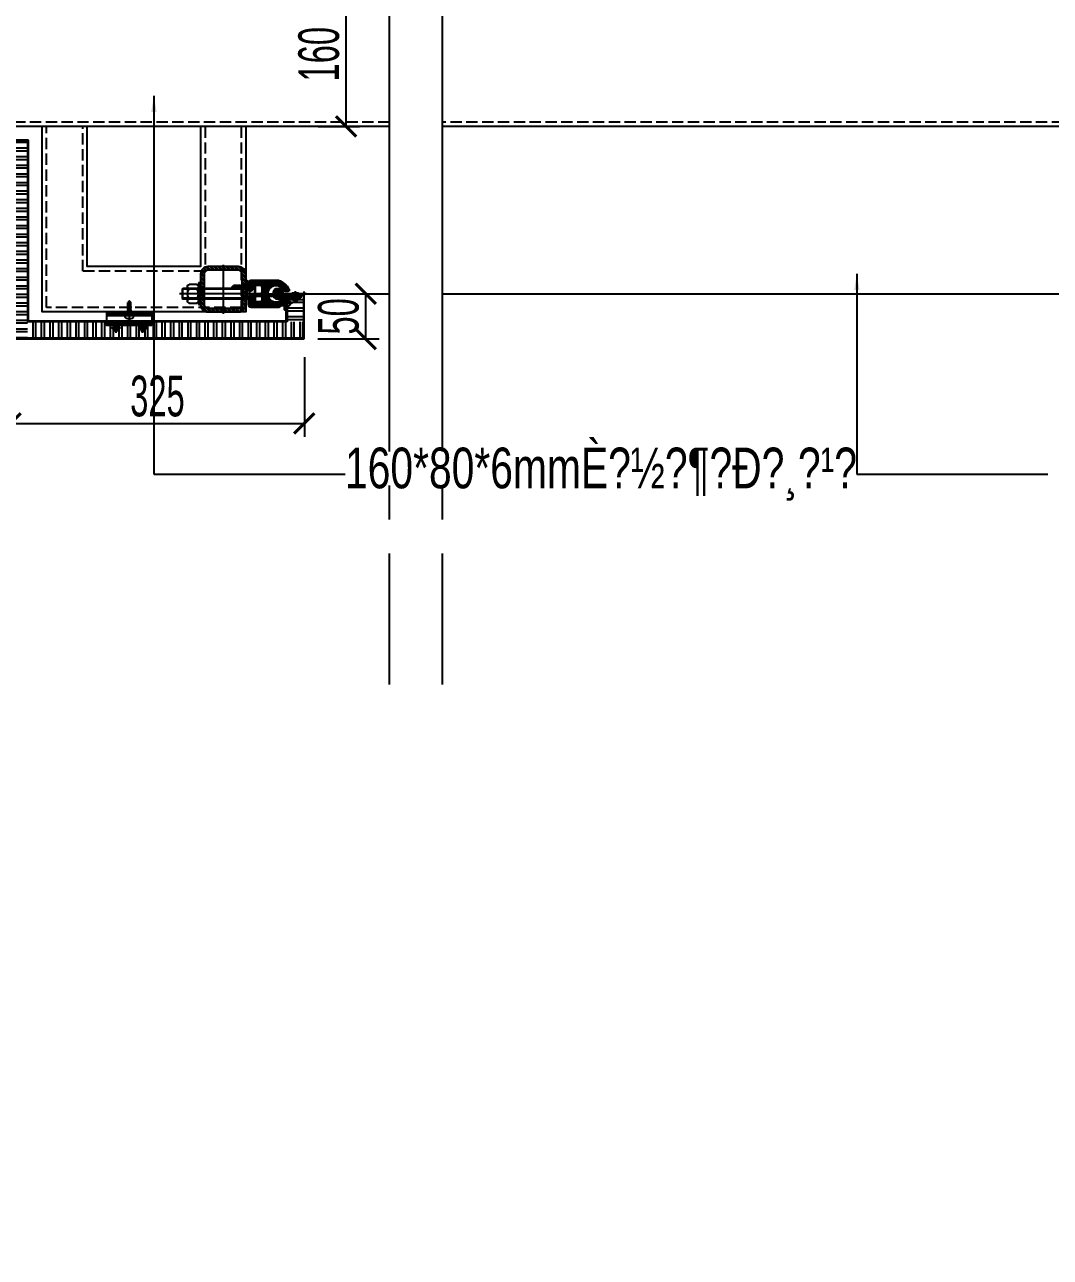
# Model space of a CAD drawing. Extents: x -8792 to 174344, y -43961 to 62816.
# Drawn here: x 96376 to 97510, y -10003 to -8639 of the extents above; entities that cross this region are included whole.
import ezdxf
from ezdxf.xclip import XClip

# ---------------------------------------------------------------- set-up
doc = ezdxf.new("R2010")
doc.units = 0
doc.header["$LTSCALE"] = 50
doc.header["$XCLIPFRAME"] = 0
for name, pattern in [('ACAD_ISO10W100', [18, 12, -3, 0, -3]), ('CENTER', [2, 1.25, -0.25, 0.25, -0.25]), ('CENTER2', [28.575, 19.05, -3.175, 3.175, -3.175]), ('CT-Dashdot', [25.4, 12.7, -6.35, 0, -6.35]), ('DASH', [0.35, 0.25, -0.1]), ('DIVIDE', [1.25, 0.5, -0.25, 0, -0.25, 0, -0.25]), ('DOT2', [0.125, 0, -0.125]), ('HIDDEN', [0.375, 0.25, -0.125]), ('JIS_08_15', [17.25, 15, -0.75, 0.75, -0.75])]:
    doc.linetypes.add(name, pattern=pattern)
for name, color, linetype in [('#分隔线', 1, 'JIS_08_15'), ('#文字', 2, 'Continuous'), ('#标注', 1, 'Continuous'), ('#虚线', 8, 'HIDDEN'), ('#配件', 11, 'Continuous'), ('#铝板', 2, 'Continuous'), ('-02SZ-GC', 25, 'Continuous'), ('-08SZ-TC', 8, 'Continuous'), ('-10SZ-ZX', 251, 'CENTER'), ('2-会议墙身$0$000-灯膜', 4, 'Continuous'), ('6 附件', 6, 'Continuous'), ('8 填充 焊缝', 8, 'Continuous'), ('A-FLOR-OTLN', 4, 'DOT2'), ('GASKET', 150, 'Continuous'), ('PSC-EPDM', 3, 'Continuous'), ('PSC-mem-extrusions', 1, 'Continuous'), ('PSC-membrane', 2, 'Continuous'), ('PSC-system', 2, 'CT-Dashdot'), ('PSC-thinlines', 4, 'Continuous'), ('TC', 251, 'Continuous'), ('USER', 7, 'Continuous'), ('WA', 34, 'Continuous'), ('XC', 3, 'Continuous'), ('中心线', 1, 'CENTER2'), ('其他', 4, 'Continuous'), ('吊顶', 7, 'Continuous'), ('螺栓钉类', 241, 'Continuous'), ('铝板', 2, 'Continuous')]:
    doc.layers.add(name, color=color, linetype=linetype)
doc.styles.add('JHZX', font='jrs.shx', dxfattribs={"width": 0.6, "bigfont": 'jhz.shx'})
doc.styles.add('文字1', font='jrs.shx', dxfattribs={"width": 0.7, "bigfont": 'hztxt.shx'})
doc.dimstyles.new('JZBZ-12', dxfattribs={"dimscale": 12, "dimtxt": 3, "dimasz": 1.5, "dimexe": 1, "dimexo": 1, "dimgap": 0.5, "dimtad": 1, "dimdec": 0, "dimdsep": 46, "dimtxsty": 'JHZX', "dimblk1": 'ARCHTICK', "dimblk2": 'ARCHTICK', "dimsah": 1, "dimcen": 0, "dimclrd": 1, "dimclre": 1, "dimclrt": 2, "dimadec": 3, "dimazin": 2, "dimtfac": 1, "dimtdec": 0, "dimtix": 1, "dimtmove": 0, "dimatfit": 3, "dimfxl": 0, "dimtolj": 1, "dimlwd": -1, "dimlwe": -1, "dimarcsym": 0})
doc.dimstyles.new('JZBZ-15', dxfattribs={"dimscale": 15, "dimtxt": 3, "dimasz": 1.5, "dimexe": 1, "dimexo": 1, "dimgap": 0.5, "dimtad": 1, "dimdec": 0, "dimdsep": 46, "dimtxsty": 'JHZX', "dimblk1": 'ARCHTICK', "dimblk2": 'ARCHTICK', "dimsah": 1, "dimcen": 0, "dimclrd": 1, "dimclre": 1, "dimclrt": 2, "dimadec": 3, "dimazin": 2, "dimtfac": 1, "dimtdec": 0, "dimtix": 1, "dimtmove": 0, "dimatfit": 3, "dimfxl": 0, "dimtolj": 1, "dimlwd": -1, "dimlwe": -1, "dimarcsym": 0})

# ---------------------------------------------------------------- blocks, each defined once
blk = doc.blocks.new('A$Cbd8d7c8c')
at = {"layer": 'A-FLOR-OTLN', "color": 8}
blk.add_lwpolyline([(-22721.2, -15689.9), (-43719.4, -33393.2, 0.413756), (-43991.6, -36561, 0.189672), (122158.2, -126683, 0.414786), (124666, -124719.5), (133885.2, -48361.9, 0.379931), (116453.3, -23207.9, 0.236452)], format="xyb", dxfattribs=at)
at = {"layer": '吊顶', "const_width": 3}
blk.add_lwpolyline([(36525.2, -42886.2, 0.056654), (31389.8, -41079.3), (30859.1, -40957.8, -0.112536), (21289.5, -36343.7, -0.028917), (3039, -19971, 0.413532), (-633.6, -19953.4), (-31397.9, -50352.8, 0.414781), (-31416.3, -54033.3, 0.170492), (123964.3, -129414.7, 0.412564), (126841.2, -127143.2), (136317.5, -48655.6, 1.269195), (87076.8, -54393.3)], format="xyb", dxfattribs=at)
blk = doc.blocks.new('F40×4')
at = {"layer": '-08SZ-TC', "ltscale": 20}
h = blk.add_hatch(dxfattribs=at)
h.set_pattern_fill('STEEL', color=256, scale=2)
h.set_pattern_definition([(45, (0, -5), (-2.24506, 2.24506), []), (45, (0, -3.4125), (-2.24506, 2.24506), [])])
edge = h.paths.add_edge_path(flags=16)
edge.add_line((-17, 21), (17, 21))
edge.add_arc((17, 17), 4, 0, 90, ccw=False)
edge.add_line((21, 17), (21, -17))
edge.add_arc((17, -17), 4, -90, 0, ccw=False)
edge.add_line((17, -21), (-17, -21))
edge.add_arc((-17, -17), 4, 180, 270, ccw=False)
edge.add_line((-21, -17), (-21, 17))
edge.add_arc((-17, 17), 4, 90, 180, ccw=False)
edge = h.paths.add_edge_path()
edge.add_line((-17, 25), (17, 25))
edge.add_arc((17, 17), 8, 0, 90, ccw=False)
edge.add_line((25, 17), (25, -17))
edge.add_arc((17, -17), 8, -90, 0, ccw=False)
edge.add_line((17, -25), (-17, -25))
edge.add_arc((-17, -17), 8, 180, 270, ccw=False)
edge.add_line((-25, -17), (-25, 17))
edge.add_arc((-17, 17), 8, 90, 180, ccw=False)
at = {"layer": '-02SZ-GC'}
for points in [[(-17, 25), (17, 25, -0.414214), (25, 17), (25, -17, -0.414214), (17, -25), (-17, -25, -0.414214), (-25, -17), (-25, 17, -0.414214)], [(-17, 21), (17, 21, -0.414214), (21, 17), (21, -17, -0.414214), (17, -21), (-17, -21, -0.414214), (-21, -17), (-21, 17, -0.414214)]]:
    blk.add_lwpolyline(points, format="xyb", close=True, dxfattribs=at)
at = {"layer": '-10SZ-ZX', "linetype": 'CENTER', "ltscale": 5}
for p, q in [((0, 27), (0, -27)), ((-27, 0), (27, 0))]:
    blk.add_line(p, q, dxfattribs=at)
blk = doc.blocks.new('20250613.153125')
h = blk.add_hatch()
h.set_pattern_fill('ANSI31', color=8, scale=0.25, angle=-90)
h.set_pattern_definition([(315, (-6075.1913, 23836.0536), (0.561266008, 0.561266008), [])])
h.paths.add_polyline_path([(2.5, -6.5), (0, -6.5), (0, -12), (2.5, -12)])
h.paths.add_polyline_path([(2.5, 12), (0, 12), (0, 6.5), (2.5, 6.5)])
at = {"layer": 'PSC-thinlines'}
h = blk.add_hatch(dxfattribs=at)
h.set_pattern_fill('ANSI31', color=8, scale=0.3, angle=-90, style=0)
h.set_pattern_definition([(315, (-6046.99, 19583.1014), (0.67351921, 0.67351921), [])])
edge = h.paths.add_edge_path()
edge.add_arc((-96.3, -4.2), 1.75, 450, 569.6022)
edge.add_arc((-78.2, 6), 22.5, 209.6211, 248.8732)
edge.add_line((-86.3, -15), (-56, -15))
edge.add_arc((-56, -12), 3, 270, 360)
edge.add_line((-53, -12), (-53, -6.2))
edge.add_line((-53, -6.2), (-58.5, -6.2))
edge.add_line((-58.5, -6.2), (-58.5, -9.8))
edge.add_line((-58.5, -9.8), (-68, -9.8))
edge.add_line((-68, -9.8), (-68, 9.8))
edge.add_line((-68, 9.8), (-58.5, 9.8))
edge.add_line((-58.5, 9.8), (-58.5, 6.2))
edge.add_line((-58.5, 6.2), (-53, 6.2))
edge.add_line((-53, 6.2), (-53, 12))
edge.add_arc((-56, 12), 3, 360, 450)
edge.add_line((-56, 15), (-86.3, 15))
edge.add_arc((-78.2, -6), 22.5, 111.1268, 150.3789)
edge.add_arc((-96.3, 4.2), 1.75, 150.3978, 270)
edge.add_line((-96.3, 2.5), (-94.8, 2.5))
edge.add_arc((-94.8, 7.5), 5, 270, 327.6076)
edge.add_arc((-83, 0), 9, -147.6076, 147.6076, ccw=False)
edge.add_arc((-94.8, -7.5), 5, 392.3924, 450)
edge.add_line((-94.8, -2.5), (-96.3, -2.5))
h = blk.add_hatch(dxfattribs=at)
h.set_pattern_fill('ANSI37', color=8, scale=0.3, angle=-90, style=0)
h.set_pattern_definition([(315, (-20798.2993, 30841.11475), (0.67351921, 0.67351921), []), (45, (-20798.2993, 30841.11475), (-0.67351921, 0.67351921), [])])
edge = h.paths.add_edge_path()
edge.add_arc((-85.7, 0), 6, 0, 360)
at = {"color": 8}
for p, q in [((-68, -4.5), (-68, 4.5)), ((-67.1, 9), (-60.5, 9)), ((-67.1, 0), (-60.5, 0)), ((-60.5, 9), (-60.5, -9)), ((-60.5, 6), (19.5, 6)), ((-60.5, 6), (-59.6, 5.1)), ((-59.6, 6), (-59.6, -6)), ((-59.6, 5.1), (20.4, 5.1)), ((0, 12), (2.5, 12)), ((0, -12), (0, 12)), ((0, 6.5), (2.5, 6.5)), ((2.5, 12), (2.5, -12)), ((2.5, 7.8), (2.5, -7.8)), ((4.2, 10.4), (12.8, 10.4)), ((4.2, 5.2), (12.8, 5.2)), ((14.5, 7.8), (14.5, -7.8)), ((20.4, 5.1), (19.5, 6)), ((19.5, -6), (19.5, 6)), ((20.4, 5.1), (20.4, -5)), ((-67.1, -9), (-60.5, -9)), ((-60.5, -6), (-59.6, -5)), ((-60.5, -6), (19.5, -6)), ((-59.6, -5), (20.4, -5)), ((0, -6.5), (2.5, -6.5)), ((2.5, -12), (0, -12)), ((4.2, -5.2), (12.8, -5.2)), ((12.8, -10.4), (4.2, -10.4)), ((20.4, -5), (19.5, -6))]:
    blk.add_line(p, q, dxfattribs=at)
for centre, radius, start, end in [((-56.9, 4.5), 11.1, 156.1585, 203.8415), ((-56.9, -4.5), 11.1, 156.1585, 203.8415), ((5.3, 7.8), 2.84, 113.643, 246.357), ((11.3, 0), 8.77, 143.7273, 216.2727), ((11.7, 7.8), 2.84, 293.643, 66.357), ((5.7, 0), 8.77, 323.7273, 36.2727), ((5.3, -7.8), 2.84, 113.643, 246.357), ((11.7, -7.8), 2.84, 293.643, 66.357)]:
    blk.add_arc(centre, radius, start, end, dxfattribs=at)
at = {"layer": 'PSC-EPDM', "color": 8}
blk.add_circle((-85.7, 0), 6, dxfattribs=at)
at = {"layer": 'PSC-mem-extrusions', "color": 8, "flags": 128}
blk.add_lwpolyline([(-97.8, -5.1, 0.172964), (-86.3, -15), (-56, -15, 0.414214), (-53, -12), (-53, -6.2), (-58.5, -6.2), (-58.5, -9.8), (-68, -9.8), (-68, 9.8), (-58.5, 9.8), (-58.5, 6.2), (-53, 6.2), (-53, 12, 0.414214), (-56, 15), (-86.3, 15, 0.172964), (-97.8, 5.1, 0.575039), (-96.3, 2.5), (-94.8, 2.5, 0.256792), (-90.6, 4.8, -3.442879), (-90.6, -4.8, 0.256792), (-94.8, -2.5), (-96.3, -2.5, 0.575039)], format="xyb", close=True, dxfattribs=at)
at = {"layer": 'PSC-membrane', "color": 8, "const_width": 0.2, "flags": 128}
blk.add_lwpolyline([(-102.8, 1), (-94.4, 1, 0.291942), (-91.6, 2.7, -4.529211), (-91.6, -2.7, 0.291942), (-94.4, -1), (-102.5, -1)], format="xyb", dxfattribs=at)
at = {"layer": 'PSC-system', "color": 8, "linetype": 'ACAD_ISO10W100'}
blk.add_line((-71, 0), (23.4, 0), dxfattribs=at)
blk = doc.blocks.new('cp')
at = {"layer": 'USER'}
h = blk.add_hatch(color=7, dxfattribs=at)
h.paths.add_polyline_path([(0, 0), (1, 0, 0.414214), (0, 1)])
h.paths.add_polyline_path([(0, 0), (-1, 0, 0.414214), (0, -1)])
at = {"layer": 'USER', "color": 7}
for p, q in [((-2.5, 0), (2.5, 0)), ((0, -2.5), (0, 2.5))]:
    blk.add_line(p, q, dxfattribs=at)
blk.add_circle((0, 0), 1, dxfattribs=at)
blk = doc.blocks.new('*U104')
at = {"layer": '中心线', "color": 1, "linetype": 'CENTER', "ltscale": 2.357948}
blk.add_line((0, -4.9), (0, 19.4), dxfattribs=at)
at = {"layer": '其他', "color": 4, "linetype": 'Continuous'}
for p, q in [((-2.4, 12.5), (-0.4, 12.7)), ((-2.4, 10.9), (2.4, 11.5)), ((-2.4, 9.3), (2.4, 9.9)), ((-2.4, 7.7), (2.4, 8.3)), ((-2.4, 6.1), (2.4, 6.7)), ((-2.4, 4.5), (2.4, 5.1)), ((-2.4, 2.9), (2.4, 3.5)), ((-2.4, 1.3), (2.4, 1.9)), ((-1.9, 0), (1.8, 0.7)), ((-1.8, 12.8), (-0.4, 13.1)), ((-1.8, 12.1), (0, 12.4)), ((-1.8, 11.2), (1.8, 11.9)), ((-1.8, 10.5), (1.8, 11.2)), ((-1.8, 9.6), (1.8, 10.3)), ((-1.8, 8.9), (1.8, 9.6)), ((-1.8, 8), (1.8, 8.7)), ((-1.8, 7.3), (1.8, 8)), ((-1.8, 6.4), (1.8, 7.1)), ((-1.8, 5.7), (1.8, 6.4)), ((-1.8, 4.8), (1.8, 5.5)), ((-1.8, 4.1), (1.8, 4.8)), ((-1.8, 3.2), (1.8, 3.9)), ((-1.8, 2.5), (1.8, 3.2)), ((-1.8, 1.6), (1.8, 2.3)), ((-1.8, 0.9), (1.8, 1.6)), ((0, 0), (2.4, 0.3)), ((0.2, 12.5), (1.8, 12.8)), ((0.3, 13.2), (1.8, 13.5)), ((0.5, 12.9), (2.4, 13.1))]:
    blk.add_line(p, q, dxfattribs=at)
at = {"layer": '螺栓钉类', "linetype": 'Continuous'}
for p, q in [((-0.3, 19), (-1.8, 17.5)), ((-1.8, 12.8), (-1.8, 17.5)), ((-0.4, 13.1), (0.3, 19)), ((0, 19), (-0.3, 19)), ((0, 19), (0.3, 19)), ((0.3, 19), (1.8, 17.5)), ((1.8, 13.5), (1.8, 17.5)), ((-4.7, -2.1), (-4.7, 0)), ((-4.7, 0), (-2, 0)), ((-2.4, 12.5), (-1.8, 12.8)), ((-2.4, 12.5), (-1.8, 12.1)), ((-2.4, 10.9), (-1.8, 11.2)), ((-2.4, 10.9), (-1.8, 10.5)), ((-2.4, 9.3), (-1.8, 9.6)), ((-2.4, 9.3), (-1.8, 8.9)), ((-2.4, 7.7), (-1.8, 8)), ((-2.4, 7.7), (-1.8, 7.3)), ((-2.4, 6.1), (-1.8, 6.4)), ((-2.4, 6.1), (-1.8, 5.7)), ((-2.4, 4.5), (-1.8, 4.8)), ((-2.4, 4.5), (-1.8, 4.1)), ((-2.4, 2.9), (-1.8, 3.2)), ((-2.4, 2.9), (-1.8, 2.5)), ((-2.4, 1.3), (-1.8, 1.6)), ((-2.4, 1.3), (-1.8, 0.9)), ((-2, 0), (2.6, 0)), ((-1.8, 11.2), (-1.8, 12.1)), ((-1.8, 9.6), (-1.8, 10.5)), ((-1.8, 8), (-1.8, 8.9)), ((-1.8, 6.4), (-1.8, 7.3)), ((-1.8, 4.8), (-1.8, 5.7)), ((-1.8, 3.2), (-1.8, 4.1)), ((-1.8, 1.6), (-1.8, 2.5)), ((-1.8, 0.2), (-1.8, 0.9)), ((1.8, 13.5), (2.4, 13.1)), ((1.8, 12.8), (2.4, 13.1)), ((1.8, 11.9), (1.8, 12.8)), ((1.8, 11.9), (2.4, 11.5)), ((1.8, 11.2), (2.4, 11.5)), ((1.8, 10.3), (1.8, 11.2)), ((1.8, 10.3), (2.4, 9.9)), ((1.8, 9.6), (2.4, 9.9)), ((1.8, 8.7), (1.8, 9.6)), ((1.8, 8.7), (2.4, 8.3)), ((1.8, 8), (2.4, 8.3)), ((1.8, 7.1), (1.8, 8)), ((1.8, 7.1), (2.4, 6.7)), ((1.8, 6.4), (2.4, 6.7)), ((1.8, 5.5), (1.8, 6.4)), ((1.8, 5.5), (2.4, 5.1)), ((1.8, 4.8), (2.4, 5.1)), ((1.8, 3.9), (1.8, 4.8)), ((1.8, 3.9), (2.4, 3.5)), ((1.8, 3.2), (2.4, 3.5)), ((1.8, 2.3), (1.8, 3.2)), ((1.8, 2.3), (2.4, 1.9)), ((1.8, 1.6), (2.4, 1.9)), ((1.8, 0.7), (1.8, 1.6)), ((1.8, 0.7), (2.4, 0.3)), ((2.4, 0.2), (2.4, 0.3)), ((2.6, 0), (4.8, 0)), ((-0.4, -3.3), (0.4, -3.3)), ((-0.4, -3.7), (-0.4, -3.3)), ((0.4, -3.7), (0.4, -3.3)), ((4.8, -2.1), (4.8, 0))]:
    blk.add_line(p, q, dxfattribs=at)
for centre, radius, start, end in [((-3.3, 21.9), 4.65, 289.468, 321.5036), ((-2, 0.2), 0.2, 270, 0), ((0, 12.9), 0.447, 154.8491, 46.4937), ((2.6, 0.2), 0.2, 180, 270), ((0, 4.3), 8, 233.5764, 267.134), ((0, 4.3), 8, 272.866, 306.4236)]:
    blk.add_arc(centre, radius, start, end, dxfattribs=at)
blk = doc.blocks.new('*U328')
at = {"layer": '6 附件', "linetype": 'ByBlock'}
for p, q in [((-3.5, 2.5), (-3.5, 3.2)), ((-3.5, 3.2), (3.5, 3.2)), ((3.5, 2.5), (-3.5, 2.5)), ((-1.8, -0.5), (-1.8, 2.5)), ((1.8, -0.5), (1.8, 2.5)), ((3.5, 3.2), (3.5, 2.5)), ((-1.8, -0.5), (1.8, -0.5)), ((-1.6, -4.1), (-1.8, -3.5)), ((1.8, -3.5), (-1.8, -3.5)), ((-0.6, -4.8), (-1.6, -4.1)), ((-0.5, -5), (-0.6, -4.8)), ((0.2, -4.8), (-0.5, -5)), ((1.8, -3.5), (0.2, -4.8))]:
    blk.add_line(p, q, dxfattribs=at)
at = {"layer": '6 附件', "linetype": 'DIVIDE'}
blk.add_line((0, -6.5), (0, 5.5), dxfattribs=at)
at = {"layer": '6 附件', "linetype": 'ByBlock'}
for centre, radius, start, end in [((0, -7.9), 11.6, 72.4408, 107.5592), ((-1.5, -2), 1.54, 102.6804, 257.3196), ((1.5, -2), 1.54, 282.6804, 77.3196)]:
    blk.add_arc(centre, radius, start, end, dxfattribs=at)
blk = doc.blocks.new('*U327')
at = {"layer": '6 附件', "linetype": 'ByBlock'}
for p, q in [((-3.5, 2.5), (-3.5, 3.2)), ((-3.5, 3.2), (3.5, 3.2)), ((3.5, 2.5), (-3.5, 2.5)), ((-1.8, -2), (-1.8, 2.5)), ((1.8, -2), (1.8, 2.5)), ((3.5, 3.2), (3.5, 2.5)), ((-1.8, -2), (1.8, -2)), ((-1.6, -5.6), (-1.8, -5)), ((1.8, -5), (-1.8, -5)), ((-0.6, -6.3), (-1.6, -5.6)), ((-0.5, -6.5), (-0.6, -6.3)), ((0.2, -6.3), (-0.5, -6.5)), ((1.8, -5), (0.2, -6.3))]:
    blk.add_line(p, q, dxfattribs=at)
at = {"layer": '6 附件', "linetype": 'DIVIDE'}
blk.add_line((0, -8), (0, 5.5), dxfattribs=at)
at = {"layer": '6 附件', "linetype": 'ByBlock'}
for centre, radius, start, end in [((0, -7.9), 11.6, 72.4408, 107.5592), ((-1.5, -3.5), 1.54, 102.6804, 257.3196), ((1.5, -3.5), 1.54, 282.6804, 77.3196)]:
    blk.add_arc(centre, radius, start, end, dxfattribs=at)
blk = doc.blocks.new('*U329')
at = {"layer": '#分隔线', "ltscale": 0.3}
blk.add_line((-10.2, 0), (3.6, 0), dxfattribs=at)
at = {"layer": '#配件', "linetype": 'ByBlock'}
for p, q in [((-4.7, 4.6), (-6.3, 3.2)), ((-6.3, 3.2), (-6.3, 0)), ((-6.3, 0), (-6.3, -3.2)), ((-4, 3.8), (-4.7, 4.6)), ((-4, 3.8), (-4, -3.8)), ((-4, 2.5), (0, 2.5)), ((0, 4.8), (0, -4.8)), ((-6.3, -3.2), (-4.7, -4.6)), ((-4.7, -4.6), (-4, -3.8)), ((-4, -2.5), (0, -2.5))]:
    blk.add_line(p, q, dxfattribs=at)
for centre, radius, start, end in [((-6.8, 0), 1.75, 74.1304, 285.8696), ((-4.3, 0), 6.45, 312.1962, 47.8038), ((4.6, 0), 3.05, 149.4329, 210.5671)]:
    blk.add_arc(centre, radius, start, end, dxfattribs=at)
blk = doc.blocks.new('*U326')
at = {"layer": '中心线', "color": 1, "linetype": 'CENTER', "ltscale": 2.357948}
blk.add_line((0, -4.9), (0, 16.4), dxfattribs=at)
at = {"layer": '其他', "color": 4, "linetype": 'Continuous'}
for p, q in [((-2.4, 9.3), (-0.4, 9.5)), ((-2.4, 7.7), (2.4, 8.3)), ((-2.4, 6.1), (2.4, 6.7)), ((-2.4, 4.5), (2.4, 5.1)), ((-2.4, 2.9), (2.4, 3.5)), ((-2.4, 1.3), (2.4, 1.9)), ((-1.9, 0), (1.8, 0.7)), ((-1.8, 9.6), (-0.4, 9.9)), ((-1.8, 8.9), (0, 9.2)), ((-1.8, 8), (1.8, 8.7)), ((-1.8, 7.3), (1.8, 8)), ((-1.8, 6.4), (1.8, 7.1)), ((-1.8, 5.7), (1.8, 6.4)), ((-1.8, 4.8), (1.8, 5.5)), ((-1.8, 4.1), (1.8, 4.8)), ((-1.8, 3.2), (1.8, 3.9)), ((-1.8, 2.5), (1.8, 3.2)), ((-1.8, 1.6), (1.8, 2.3)), ((-1.8, 0.9), (1.8, 1.6)), ((0, 0), (2.4, 0.3)), ((0.2, 9.3), (1.8, 9.6)), ((0.3, 10), (1.8, 10.3)), ((0.5, 9.7), (2.4, 9.9))]:
    blk.add_line(p, q, dxfattribs=at)
at = {"layer": '螺栓钉类', "color": 241, "linetype": 'Continuous'}
for p, q in [((-0.3, 16), (-1.8, 14.5)), ((-1.8, 9.6), (-1.8, 14.5)), ((-0.4, 9.9), (0.3, 16)), ((0, 16), (-0.3, 16)), ((0, 16), (0.3, 16)), ((0.3, 16), (1.8, 14.5)), ((1.8, 10.3), (1.8, 14.5)), ((-4.7, -2.1), (-4.7, 0)), ((-4.7, 0), (-2, 0)), ((-2.4, 9.3), (-1.8, 9.6)), ((-2.4, 9.3), (-1.8, 8.9)), ((-2.4, 7.7), (-1.8, 8)), ((-2.4, 7.7), (-1.8, 7.3)), ((-2.4, 6.1), (-1.8, 6.4)), ((-2.4, 6.1), (-1.8, 5.7)), ((-2.4, 4.5), (-1.8, 4.8)), ((-2.4, 4.5), (-1.8, 4.1)), ((-2.4, 2.9), (-1.8, 3.2)), ((-2.4, 2.9), (-1.8, 2.5)), ((-2.4, 1.3), (-1.8, 1.6)), ((-2.4, 1.3), (-1.8, 0.9)), ((-2, 0), (2.6, 0)), ((-1.8, 8), (-1.8, 8.9)), ((-1.8, 6.4), (-1.8, 7.3)), ((-1.8, 4.8), (-1.8, 5.7)), ((-1.8, 3.2), (-1.8, 4.1)), ((-1.8, 1.6), (-1.8, 2.5)), ((-1.8, 0.2), (-1.8, 0.9)), ((1.8, 10.3), (2.4, 9.9)), ((1.8, 9.6), (2.4, 9.9)), ((1.8, 8.7), (1.8, 9.6)), ((1.8, 8.7), (2.4, 8.3)), ((1.8, 8), (2.4, 8.3)), ((1.8, 7.1), (1.8, 8)), ((1.8, 7.1), (2.4, 6.7)), ((1.8, 6.4), (2.4, 6.7)), ((1.8, 5.5), (1.8, 6.4)), ((1.8, 5.5), (2.4, 5.1)), ((1.8, 4.8), (2.4, 5.1)), ((1.8, 3.9), (1.8, 4.8)), ((1.8, 3.9), (2.4, 3.5)), ((1.8, 3.2), (2.4, 3.5)), ((1.8, 2.3), (1.8, 3.2)), ((1.8, 2.3), (2.4, 1.9)), ((1.8, 1.6), (2.4, 1.9)), ((1.8, 0.7), (1.8, 1.6)), ((1.8, 0.7), (2.4, 0.3)), ((2.4, 0.2), (2.4, 0.3)), ((2.6, 0), (4.8, 0)), ((-0.4, -3.3), (0.4, -3.3)), ((-0.4, -3.7), (-0.4, -3.3)), ((0.4, -3.7), (0.4, -3.3)), ((4.8, -2.1), (4.8, 0))]:
    blk.add_line(p, q, dxfattribs=at)
for centre, radius, start, end in [((-3.3, 18.9), 4.65, 289.468, 321.5036), ((-2, 0.2), 0.2, 270, 0), ((0, 9.7), 0.447, 154.9328, 46.41), ((2.6, 0.2), 0.2, 180, 270), ((0, 4.3), 8, 233.5764, 267.134), ((0, 4.3), 8, 272.866, 306.4236)]:
    blk.add_arc(centre, radius, start, end, dxfattribs=at)
blk = doc.blocks.new('A$C11e1ca40')
at = {"layer": 'GASKET'}
h = blk.add_hatch(dxfattribs=at)
h.set_pattern_fill('ANSI33', color=256, scale=0.5, double=1)
h.set_pattern_definition([(45, (-13726.6846, -3571.859), (-2.245064, 2.245064), []), (45, (-13724.4395, -3571.859), (-2.245064, 2.245064), [1.5875, -0.79375])])
h.paths.add_polyline_path([(-25, -2), (25, -2), (25, 0), (-25, 0)])
blk.add_lwpolyline([(-25, -2), (25, -2), (25, 0), (-25, 0), (-25, -2)], dxfattribs=at)
at = {"layer": 'XC'}
for points in [[(-25, -15), (25, -15), (25, -2), (-25, -2)], [(25, -4), (-25, -4), (-25, -2), (25, -2)]]:
    blk.add_lwpolyline(points, close=True, dxfattribs=at)
for points in [[(25, -4), (-25, -4)], [(25, -13), (-25, -13)]]:
    blk.add_lwpolyline(points, dxfattribs=at)
at = {"layer": '6 附件', "xscale": -1, "rotation": 270}
blk.add_blockref('*U329', (-14.7, -13), dxfattribs=at)
at = {"layer": '6 附件', "rotation": 90}
blk.add_blockref('*U329', (14.7, -13), dxfattribs=at)
at = {"layer": '螺栓钉类'}
blk.add_blockref('*U326', (0, -4, 0), dxfattribs=at)
blk = doc.blocks.new('A$C72e0b4f3')
at = {"layer": '8 填充 焊缝'}
h = blk.add_hatch(dxfattribs=at)
h.set_pattern_fill('ANSI38', color=256, scale=0.3, angle=90.0021, style=0)
h.set_pattern_definition([(135.0021289, (-87228.7046, -57071.79415), (-0.673494183, -0.673544235), []), (225.0021289, (-87228.7046, -57071.79415), (-0.6734441305, -2.020582652), [2.38125, -1.42875])])
h.paths.add_polyline_path([(-410.7, -2.9), (-410.7, 14.3), (-412.7, 14.3), (-412.7, -2.9)])
at = {"layer": 'TC', "ltscale": 0.5}
h = blk.add_hatch(dxfattribs=at)
h.set_pattern_fill('ANSI32', color=256, scale=2, angle=135, style=0)
h.set_pattern_definition([(180, (-892.002, -349), (-9e-16, -9.525), []), (180, (-895.177, -345.825), (-9e-16, -9.525), [])])
h.paths.add_polyline_path([(-892, 169), (-874, 169), (-874, 1), (-892, 1)])
h.paths.add_polyline_path([(-654, 169), (-672, 169), (-672, -49), (-654, -49)])
h.paths.add_polyline_path([(2614.5, -3), (2596.5, -3), (2596.5, -349), (2614.5, -349)])
h = blk.add_hatch(dxfattribs=at)
h.set_pattern_fill('ANSI32', color=256, scale=2, angle=45, style=0)
h.set_pattern_definition([(90, (-1579.601, -349), (-9.525, 0), []), (90, (-1576.426, -345.825), (-9.525, 0), [])])
h.paths.add_polyline_path([(-892, 19), (-1579.6, 19), (-1579.6, 1), (-892, 1)])
h.paths.add_polyline_path([(-654, -31), (-349, -31), (-349, -49), (-654, -49)])
h.paths.add_polyline_path([(2785.2, -349), (2614.5, -349), (2614.5, -331), (2785.2, -331)])
h = blk.add_hatch(dxfattribs=at)
h.set_pattern_fill('ANSI32', color=256, scale=2, angle=135, style=0)
h.set_pattern_definition([(180, (-367.002, -30.7835), (-9e-16, -9.525), []), (180, (-370.177, -27.6085), (-9e-16, -9.525), [])])
h.paths.add_polyline_path([(-367, 0.5), (-349, 0.5), (-349, -30.8), (-367, -30.8)])
at = {"layer": '#虚线', "color": 8, "linetype": 'DASH'}
blk.add_line((5799.5, 190), (-1535.8, 190), dxfattribs=at)
for points in [[(-417.7, 185), (-417.7, -15), (-633, -15), (-633, 185)], [(-457.7, 185), (-457.7, 25), (-593, 25), (-593, 185)]]:
    blk.add_lwpolyline(points, dxfattribs=at)
at = {"layer": '#铝板', "color": 6}
for p, q in [((-653, 170), (-893, 170)), ((-654, 169), (-892, 169)), ((-654, 169), (-654, -31)), ((-653, -30), (-653, 170)), ((-368, -30), (-368, -3.5)), ((-367, 0), (-367, -1)), ((-367, -4.5), (-367, -31)), ((-367, -31), (-654, -31)), ((-653, -30), (-368, -30))]:
    blk.add_line(p, q, dxfattribs=at)
at = {"layer": '#铝板'}
for p, q in [((-349, -1), (-349, -49)), ((-348, -50), (-348, 0)), ((-349, -49), (-673, -49)), ((-673, -50), (-348, -50))]:
    blk.add_line(p, q, dxfattribs=at)
at = {"layer": '2-会议墙身$0$000-灯膜'}
blk.add_line((-396.4, 0), (2655.2, 0), dxfattribs=at)
at = {"layer": '6 附件'}
blk.add_lwpolyline([(-410.7, -2.9), (-410.7, 14.3), (-412.7, 14.3), (-412.7, -2.9)], close=True, dxfattribs=at)
at = {"layer": 'WA'}
for points in [[(-1535.8, 345), (5799.5, 345), (5799.5, 185), (-1535.8, 185)], [(-412.7, 185), (-412.7, -20), (-638, -20), (-638, 185)], [(-462.7, 185), (-462.7, 30), (-588, 30), (-588, 185)]]:
    blk.add_lwpolyline(points, dxfattribs=at)
at = {"layer": 'XC'}
blk.add_lwpolyline([(-368, -17.5, -0.414214), (-368.5, -18), (-369.5, -18, -0.414213), (-370, -17.5), (-370, -11), (-369.7, -10.5), (-370, -10), (-370, -3), (-410.2, -3, -0.414214), (-410.7, -2.5), (-410.7, 13.5, -0.414214), (-410.2, 14), (-409.2, 14, -0.414214), (-408.7, 13.5), (-408.7, 8), (-409, 7.5), (-408.7, 7), (-408.7, -1), (-358.5, -1), (-358, -1.3), (-357.5, -1), (-351.5, -1, -0.414214), (-351, -1.5), (-351, -2.5, -0.414214), (-351.5, -3), (-368, -3)], format="xyb", close=True, dxfattribs=at)
at = {"layer": '铝板', "color": 6}
for p, q in [((-352, -3.5), (-368, -3.5)), ((-368, -3.5), (-352, -3.5)), ((-367, -4.5), (-352, -4.5)), ((-352, -4.5), (-367, -4.5)), ((-352, -4.5), (-352, -3.5)), ((-352, -3.5), (-352, -4.5))]:
    blk.add_line(p, q, dxfattribs=at)
at = {"layer": '铝板'}
for p, q in [((-367, -1), (-367, 0)), ((-367, 0), (-348, 0)), ((-348, 0), (-367, 0)), ((-367, 0), (-367, -1)), ((-349, -1), (-367, -1)), ((-367, -1), (-349, -1))]:
    blk.add_line(p, q, dxfattribs=at)
at = {"xscale": -1}
blk.add_blockref('F40×4', (-437.7, 5, 0), dxfattribs=at)
at = {"ltscale": 10, "xscale": -1}
for name, p in [('20250613.153125', (-462.7, 0, 0)), ('A$C11e1ca40', (-541.5, -20))]:
    blk.add_blockref(name, p, dxfattribs=at)
at = {"layer": '6 附件', "xscale": -1}
blk.add_blockref('*U327', (-357.9, -2.5), dxfattribs=at)
at = {"layer": '6 附件', "xscale": -1, "rotation": 90.0001287275399}
blk.add_blockref('*U328', (-367.6, -10.5), dxfattribs=at)
at = {"layer": 'USER', "rotation": 90}
blk.add_blockref('cp', (-348, 0), dxfattribs=at)
at = {"layer": '螺栓钉类', "rotation": 90}
blk.add_blockref('*U104', (-408.7, 7.5, 0), dxfattribs=at)
blk = doc.blocks.new('_ARCHTICK')
at = {"color": 0, "linetype": 'ByBlock', "const_width": 0.15}
blk.add_lwpolyline([(-0.5, -0.5), (0.5, 0.5)], dxfattribs=at)
blk = doc.blocks.new('*D318')
at = {"layer": '#标注', "color": 1, "ltscale": 10, "transparency": 16777216}
for p, q in [((96360.1, -9006.8), (96360.1, -9095.2)), ((96685.1, -9006.8), (96685.1, -9095.2)), ((96360.1, -9080.2), (96685.1, -9080.2))]:
    blk.add_line(p, q, dxfattribs=at)
at = {"layer": 'Defpoints', "color": 0, "ltscale": 10, "transparency": 16777216}
for p in [(96360.1, -8991.8), (96685.1, -8991.8), (96685.1, -9080.2)]:
    blk.add_point(p, dxfattribs=at)
at = {"layer": '#标注', "color": 1, "ltscale": 10, "transparency": 16777216, "xscale": 22.5, "yscale": 22.5, "zscale": 22.5, "rotation": 180}
blk.add_blockref('_ARCHTICK', (96360.1, -9080.2), dxfattribs=at)
at = {"layer": '#标注', "color": 1, "ltscale": 10, "transparency": 16777216, "xscale": 22.5, "yscale": 22.5, "zscale": 22.5}
blk.add_blockref('_ARCHTICK', (96685.1, -9080.2), dxfattribs=at)
at = {"layer": '#标注', "color": 2, "ltscale": 10, "transparency": 16777216, "insert": (96522.6, -9050.2), "char_height": 45, "attachment_point": 5, "style": 'JHZX'}
blk.add_mtext('\\A1;325', dxfattribs=at)
blk = doc.blocks.new('*D321')
at = {"layer": '#标注', "color": 1, "ltscale": 10, "transparency": 16777216}
for p, q in [((96725.4, -8936.8), (96767.9, -8936.8)), ((96752.9, -8986.8), (96752.9, -8936.8)), ((96700.1, -8986.8), (96767.9, -8986.8))]:
    blk.add_line(p, q, dxfattribs=at)
at = {"layer": 'Defpoints', "color": 0, "ltscale": 10, "transparency": 16777216}
for p in [(96710.4, -8936.8), (96752.9, -8936.8), (96685.1, -8986.8)]:
    blk.add_point(p, dxfattribs=at)
at = {"layer": '#标注', "color": 1, "ltscale": 10, "transparency": 16777216, "xscale": 22.5, "yscale": 22.5, "zscale": 22.5}
for p, rotation in [((96752.9, -8936.8), 90), ((96752.9, -8986.8), 270)]:
    blk.add_blockref('_ARCHTICK', p, dxfattribs=dict(at, rotation=rotation))
at = {"layer": '#标注', "color": 2, "ltscale": 10, "transparency": 16777216, "insert": (96722.9, -8961.8), "char_height": 45, "attachment_point": 5, "rotation": 90, "style": 'JHZX'}
blk.add_mtext('\\A1;50', dxfattribs=at)
blk = doc.blocks.new('*D323')
at = {"layer": '#标注', "color": 1, "ltscale": 10, "transparency": 16777216}
for p, q in [((96700.3, -8591.8), (96746.2, -8591.8)), ((96731.2, -8751.8), (96731.2, -8591.8)), ((96700.3, -8751.8), (96746.2, -8751.8))]:
    blk.add_line(p, q, dxfattribs=at)
at = {"layer": 'Defpoints', "color": 0, "ltscale": 10, "transparency": 16777216}
for p in [(96685.3, -8591.8), (96731.2, -8591.8), (96685.3, -8751.8)]:
    blk.add_point(p, dxfattribs=at)
at = {"layer": '#标注', "color": 1, "ltscale": 10, "transparency": 16777216, "xscale": 22.5, "yscale": 22.5, "zscale": 22.5}
for p, rotation in [((96731.2, -8591.8), 90), ((96731.2, -8751.8), 270)]:
    blk.add_blockref('_ARCHTICK', p, dxfattribs=dict(at, rotation=rotation))
at = {"layer": '#标注', "color": 2, "ltscale": 10, "transparency": 16777216, "insert": (96701.2, -8671.8), "char_height": 45, "attachment_point": 5, "rotation": 90, "style": 'JHZX'}
blk.add_mtext('\\A1;160', dxfattribs=at)

msp = doc.modelspace()

# ---------------------------------------------------------------- linework, layer by layer
at = {"layer": '#分隔线'}
msp.add_lwpolyline([(96837.629, -7498.912), (96837.629, -9369.094)], dxfattribs=at)

# ---------------------------------------------------------------- block references
at = {"ltscale": 10}
ref = msp.add_blockref('A$Cbd8d7c8c', (-20242.468, 78224.561), dxfattribs=at)
XClip(ref).set_block_clipping_path([(33737.5024453482, -58253.8739175466), (58527.5008306247, -28195.842069268)])
ref = msp.add_blockref('A$Cbd8d7c8c', (22321.982, 94074.685), dxfattribs=at)
XClip(ref).set_block_clipping_path([(76291.0063025201, -72283.9918497168), (103268.9259821397, -47877.3086105986)])
ref = msp.add_blockref('A$C72e0b4f3', (97033.054, -8936.81), dxfattribs=at)
XClip(ref).set_block_clipping_path([(-2823.889841313, -2118.0011099379), (-254.0148247246, 1437.8975418743)])

# ---------------------------------------------------------------- next in the draw order: linework, layer by layer
at = {"layer": '#分隔线'}
msp.add_lwpolyline([(96779.039, -7498.912), (96779.039, -9369.094)], dxfattribs=at)

# ---------------------------------------------------------------- next in the draw order: block references
at = {"ltscale": 10}
ref = msp.add_blockref('A$C72e0b4f3', (95985.923, -8936.81), dxfattribs=at)
XClip(ref).set_block_clipping_path([(851.7057187119, -2109.0685101723), (3113.2405753451, 1437.8975418743)])

# ---------------------------------------------------------------- next in the draw order: dimensions: what is measured, and where the dimension line sits
at = {"layer": '#标注', "ltscale": 10}
for base, p1, p2, picture, middle in [((96731.23, -8591.809), (96685.273, -8751.809), (96685.273, -8591.809), '*D323', (96701.23, -8671.809)), ((96752.886, -8936.81), (96685.051, -8986.81), (96710.379, -8936.81), '*D321', (96722.886, -8961.81))]:
    dim = msp.add_linear_dim(base=base, p1=p1, p2=p2, angle=90, dimstyle='JZBZ-15', dxfattribs=at)
    dim.commit()
    dim.dimension.update_dxf_attribs({"geometry": picture, "text_midpoint": middle})
dim = msp.add_linear_dim(base=(96685.051, -9080.244), p1=(96360.051, -8991.81), p2=(96685.051, -8991.81), dimstyle='JZBZ-15', override={"dimtmove": 1}, dxfattribs=at)
dim.commit()
dim.dimension.update_dxf_attribs({"geometry": '*D318', "text_midpoint": (96522.551, -9050.244)})

# ---------------------------------------------------------------- next in the draw order: leaders
msp.add_leader([(96518.713, -8717.714), (96518.713, -9136.397), (96730.032, -9136.397)], dimstyle='JZBZ-12', dxfattribs=at)

# ---------------------------------------------------------------- next in the draw order: texts
at = {"layer": '#文字', "insert": (96730.032, -9136.397), "char_height": 45, "attachment_point": 4, "style": '文字1'}
msp.add_mtext('{\\Fjrs,jhz|c134;\\W0.75;160*80*6mmÈ?½?¶?Ð?¸?¹?}', dxfattribs=at)

# ---------------------------------------------------------------- next in the draw order: leaders
at = {"layer": '#标注', "ltscale": 10}
msp.add_leader([(97296.047, -8914.618), (97296.047, -9136.397), (97507.365, -9136.397)], dimstyle='JZBZ-12', dxfattribs=at)

doc.saveas('drawing.dxf')
